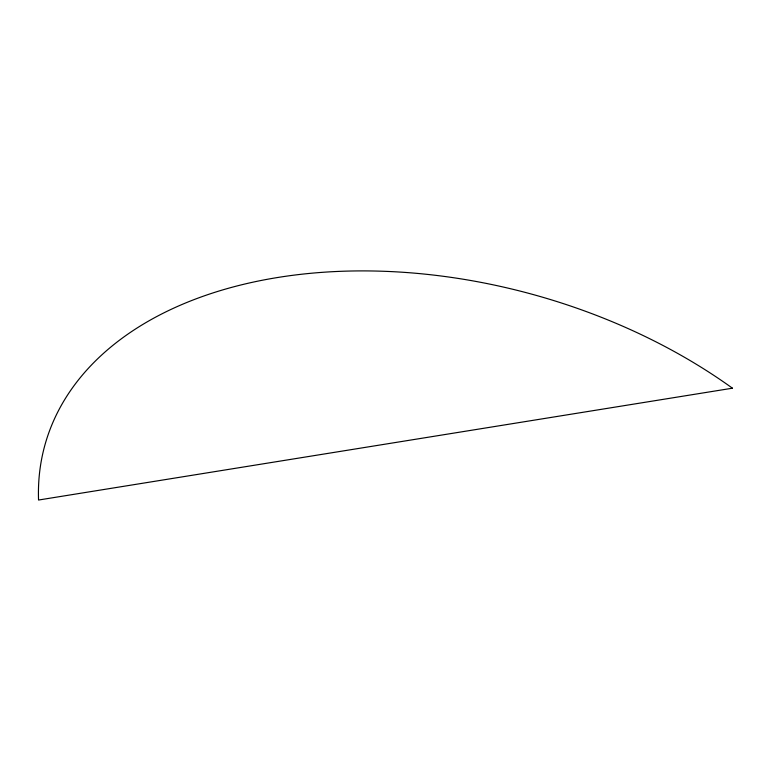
<?xml version="1.0" encoding="UTF-8"?>
<svg xmlns="http://www.w3.org/2000/svg" width="771" height="771" viewBox="0 0 771 771"><rect width="100%" height="100%" fill="white"/><g stroke="black" fill="none" stroke-linecap="round" stroke-linejoin="round"><path stroke-width="1.16" d="M732.45 388.199L38.55 500.032A431.423 275.575 15.5 0 1 277.839 277.473A431.423 275.575 15.5 0 1 732.45 388.199"/></g></svg>
